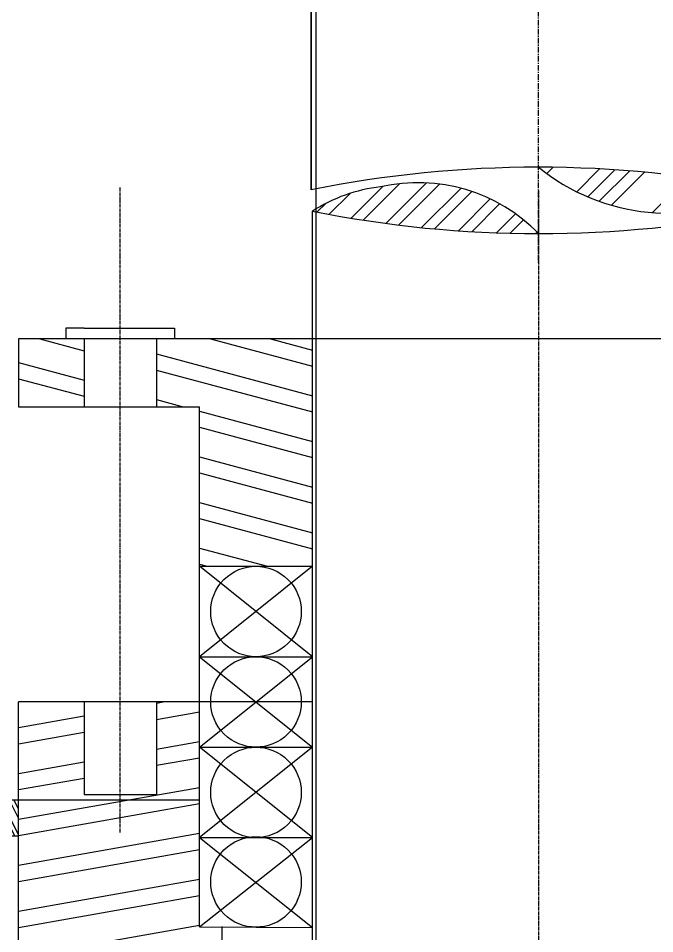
# Model space of a CAD drawing. Header units: millimetres. Extents: x 9612 to 23319, y 1863 to 14354.
# Drawn here: x 11566.4 to 11707.1, y 8176.7 to 8379.1 of the extents above; entities that cross this region are included whole.
import ezdxf

# ---------------------------------------------------------------- set-up
doc = ezdxf.new("R2010")
doc.units = ezdxf.units.MM
doc.header["$MEASUREMENT"] = 0
doc.linetypes.add('CENTER', pattern=[2, 1.25, -0.25, 0.25, -0.25])
doc.linetypes.add('CENTER2', pattern=[1.125, 0.75, -0.125, 0.125, -0.125])

# ---------------------------------------------------------------- blocks, each defined once
blk = doc.blocks.new('ijkkkkkkkkk')
at = {"linetype": 'Continuous'}
h = blk.add_hatch(dxfattribs=at)
h.set_pattern_fill('ANSI34', color=256, scale=24.083545)
h.set_pattern_definition([(44.98855, (-8721.785, -2572.492), (-10.64352, 10.639266), []), (44.98855, (-8718.237, -2572.492), (-10.64352, 10.639266), []), (44.98855, (-8714.689, -2572.492), (-10.64352, 10.639266), []), (44.98855, (-8711.141, -2572.492), (-10.64352, 10.639266), [])])
edge = h.paths.add_edge_path()
edge.add_ellipse((1205.94232, 141.63868), major_axis=(253.37887, 0), ratio=0.9996004, start_angle=78.5788137, end_angle=89.9797515)
edge.add_ellipse((1234.90316, 430.61566), major_axis=(45.92403, 0), ratio=0.9996004, start_angle=231.0475508, end_angle=297.5110144)
h = blk.add_hatch()
h.set_pattern_fill('STEEL', color=256, scale=60, angle=180)
h.set_pattern_definition([(225, (16446.093, 4593.867), (4.4194174, -4.4194174), []), (225, (16446.093, 4590.742), (4.4194174, -4.4194174), [])])
edge = h.paths.add_edge_path()
edge.add_ellipse((1179.35963, 354.15906), major_axis=(26.40408, 26.40408), ratio=1, start_angle=359.2665083, end_angle=417.694605, ccw=False)
edge.add_ellipse((1206.09956, 632.72296), major_axis=(-178.54446, 178.54446), ratio=1, start_angle=123.5788137, end_angle=135, ccw=False)
edge.add_ellipse((1175.32141, 355.08539), major_axis=(25.27601, 25.27601), ratio=1, start_angle=411.6954173, end_angle=437.5298792, ccw=False)
h = blk.add_hatch()
h.set_pattern_fill('STEEL', color=256, scale=93.6, angle=120)
h.set_pattern_definition([(165, (-1428.017, 1135.7), (-2.523486, -9.417777), []), (165, (-1432.239, 1133.262), (-2.523486, -9.417777), [])])
h.paths.add_polyline_path([(1156.09956, 356.95932), (1121.59956, 356.95932), (1121.59956, 341.95932), (1131.09445, 341.95932), (1131.09445, 306.67291), (1156.09956, 306.67291)])
h.paths.add_polyline_path([(1105.59956, 356.95932), (1091.09956, 356.95932), (1091.09956, 341.95932), (1105.59956, 341.95932)])
h.paths.add_polyline_path([(1281.10466, 341.95932), (1291.02514, 341.95932), (1291.09956, 356.95932), (1256.09956, 356.95932), (1256.09956, 306.67291), (1281.10466, 306.67291)])
h.paths.add_polyline_path([(1321.09956, 356.95932), (1306.59956, 356.95932), (1306.59956, 341.95932), (1321.09956, 341.95932)])
h = blk.add_hatch(dxfattribs=at)
h.set_pattern_fill('STEEL', color=256, scale=24, angle=71)
h.set_pattern_definition([(116, (-1428.017, 1113.9952), (-2.2469851, -1.0959279), []), (116, (-1429.199, 1114.402), (-2.2469851, -1.0959279), [])])
h.paths.add_polyline_path([(1321.09956, 246.96833), (1446.09956, 246.96833), (1446.09956, 254.96833), (1321.09956, 254.96833)])
h.paths.add_polyline_path([(1446.09956, 246.96833), (1504.17029, 246.96833), (1496.38518, 254.96833), (1446.09956, 254.96833)])
h.paths.add_polyline_path([(966.09956, 246.96833), (1091.09956, 246.96833), (1091.09956, 254.96833), (966.09956, 254.96833)])
h.paths.add_polyline_path([(908.02882, 246.96833), (966.09956, 246.96833), (966.09956, 254.96833), (915.81393, 254.96833)])
at = {"linetype": 'CENTER'}
blk.add_line((1205.94232, 793.51735), (1205.94232, 373.56985), dxfattribs=at)
for p, q in [((1156.88182, -1041.89229), (1156.88182, 739.71136)), ((1105.59956, 359.30603), (1101.59956, 359.30603)), ((1101.59956, 359.30603), (1101.59956, 356.95932)), ((1105.59956, 359.30603), (1121.59956, 359.30603)), ((1121.59956, 359.30603), (1125.59956, 359.30603)), ((1125.59956, 359.30603), (1125.59956, 356.95932)), ((1321.09956, 356.95932), (1091.09956, 356.95932)), ((1105.59956, 356.95932), (1105.59956, 341.95932)), ((1121.59956, 356.95932), (1121.59956, 341.95932)), ((1091.09956, 341.95932), (1131.09445, 341.95932)), ((1131.09445, 306.67291), (1131.09445, 341.95932)), ((1131.09445, 306.67291), (1156.09956, 306.67291)), ((1156.09956, 306.67291), (1131.09445, 286.67291)), ((1156.09956, 286.67291), (1131.09445, 306.67291)), ((1131.09445, 226.91905), (1131.09445, 306.67291)), ((1131.09445, 286.67291), (1156.09956, 286.67291)), ((1131.09445, 286.67291), (1156.09956, 266.67291)), ((1131.09445, 266.67291), (1156.09956, 286.67291)), ((1105.59956, 276.67291), (1105.59956, 256.17291)), ((1121.59956, 276.67291), (1121.59956, 256.17291)), ((1131.09445, 266.67291), (1156.09956, 266.67291)), ((1156.09956, 266.67291), (1131.09445, 246.67291)), ((1156.09956, 246.67291), (1131.09445, 266.67291)), ((1105.59956, 256.17291), (1121.59956, 256.17291)), ((1131.09445, 246.67291), (1156.09956, 246.67291)), ((1131.09445, 246.67291), (1156.09895, 226.80541)), ((1131.09445, 226.91905), (1156.09956, 246.67291)), ((1131.09445, 226.91905), (1156.09956, 226.8054))]:
    blk.add_line(p, q)
at = {"linetype": 'Continuous'}
for p, q in [((1155.76829, 464.45826), (1155.76829, 389.9009)), ((1155.76829, 389.9009), (1155.76829, 464.45826)), ((1156.09956, -44.60671), (1156.09956, 385.22296)), ((1151.09956, 356.95932), (1091.09956, 356.95932)), ((1091.09956, 356.95932), (1091.09956, 341.95932)), ((1156.09956, 276.67291), (1091.09956, 276.67291)), ((1091.09956, 104.76533), (1091.09956, 276.67291)), ((1121.59956, 276.41031), (1123.08886, 276.67291)), ((1091.09956, 271.03233), (1105.59956, 273.58908)), ((1121.59956, 272.82023), (1131.09445, 274.49444)), ((1091.09956, 267.44226), (1105.59956, 269.999)), ((1121.59956, 266.25604), (1131.09445, 267.93025)), ((1091.09956, 260.87807), (1105.59956, 263.43481)), ((1121.59956, 262.66597), (1131.09445, 264.34017)), ((1091.09956, 257.28799), (1105.59956, 259.84473)), ((1091.09956, 250.7238), (1131.09445, 257.77598)), ((1131.09445, 254.96833), (915.81393, 254.96833)), ((1091.09956, 247.13373), (1131.09445, 254.18591)), ((1091.09956, 246.96833), (908.02882, 246.96833)), ((1091.09956, 240.56954), (1131.09445, 247.62172)), ((1091.09956, 236.97946), (1131.09445, 244.03164)), ((1091.09956, 230.41527), (1131.09445, 237.46745)), ((1091.09956, 226.82519), (1131.09445, 233.87737)), ((1091.09956, 220.261), (1131.09445, 227.31318)), ((1136.09956, 126.67291), (1136.09956, 227.02879))]:
    blk.add_line(p, q, dxfattribs=at)
at = {"linetype": 'CENTER2'}
for p, q in [((1113.59956, 247.78823), (1113.59956, 390.65479)), ((1206.09956, -299.23521), (1206.09956, 389.7602))]:
    blk.add_line(p, q, dxfattribs=at)
at = {"linetype": 'Continuous'}
for centre, major_axis, start_param, end_param in [((1205.94232, 141.63868), (253.37887, 0), 1.371459022, 1.770133632), ((1234.90316, 430.61566), (45.92403, 0), 4.030030634, 5.192546762)]:
    blk.add_ellipse(centre, major_axis=major_axis, ratio=0.9996004, start_param=start_param, end_param=end_param, dxfattribs=at)
for centre, major_axis, start_param, end_param in [((1179.35963, 354.15906), (-26.40408, 26.40408), 4.699587135, 5.719349798), ((1175.32141, 355.08539), (25.27601, 25.27601), 0.90225524, 1.35315166), ((1206.09956, 632.72296), (178.54446, 178.54446), 3.727653512, 4.126328122), ((1143.597, 296.67291), (7.07107, 7.07107), 5.497787144, 11.780972451), ((1143.597, 276.67291), (-7.07107, 7.07107), 3.926990817, 10.210176124), ((1143.597, 256.67291), (-7.07107, 7.07107), 3.926990817, 10.210176124), ((1143.597, 236.86223), (7.07107, 7.07107), 5.497787144, 11.780972451)]:
    blk.add_ellipse(centre, major_axis=major_axis, ratio=1, start_param=start_param, end_param=end_param)
blk.add_solid([(1090.91712, 356.95496), (1091.09956, 356.95932), (1090.9284, 356.89603)])
blk.add_solid([(1090.91712, 356.95496), (1091.09956, 356.95932), (1090.9284, 356.89603)])

msp = doc.modelspace()

# ---------------------------------------------------------------- block references
msp.add_blockref('ijkkkkkkkkk', (10475.34511, 7951.25402))

doc.saveas('drawing.dxf')
